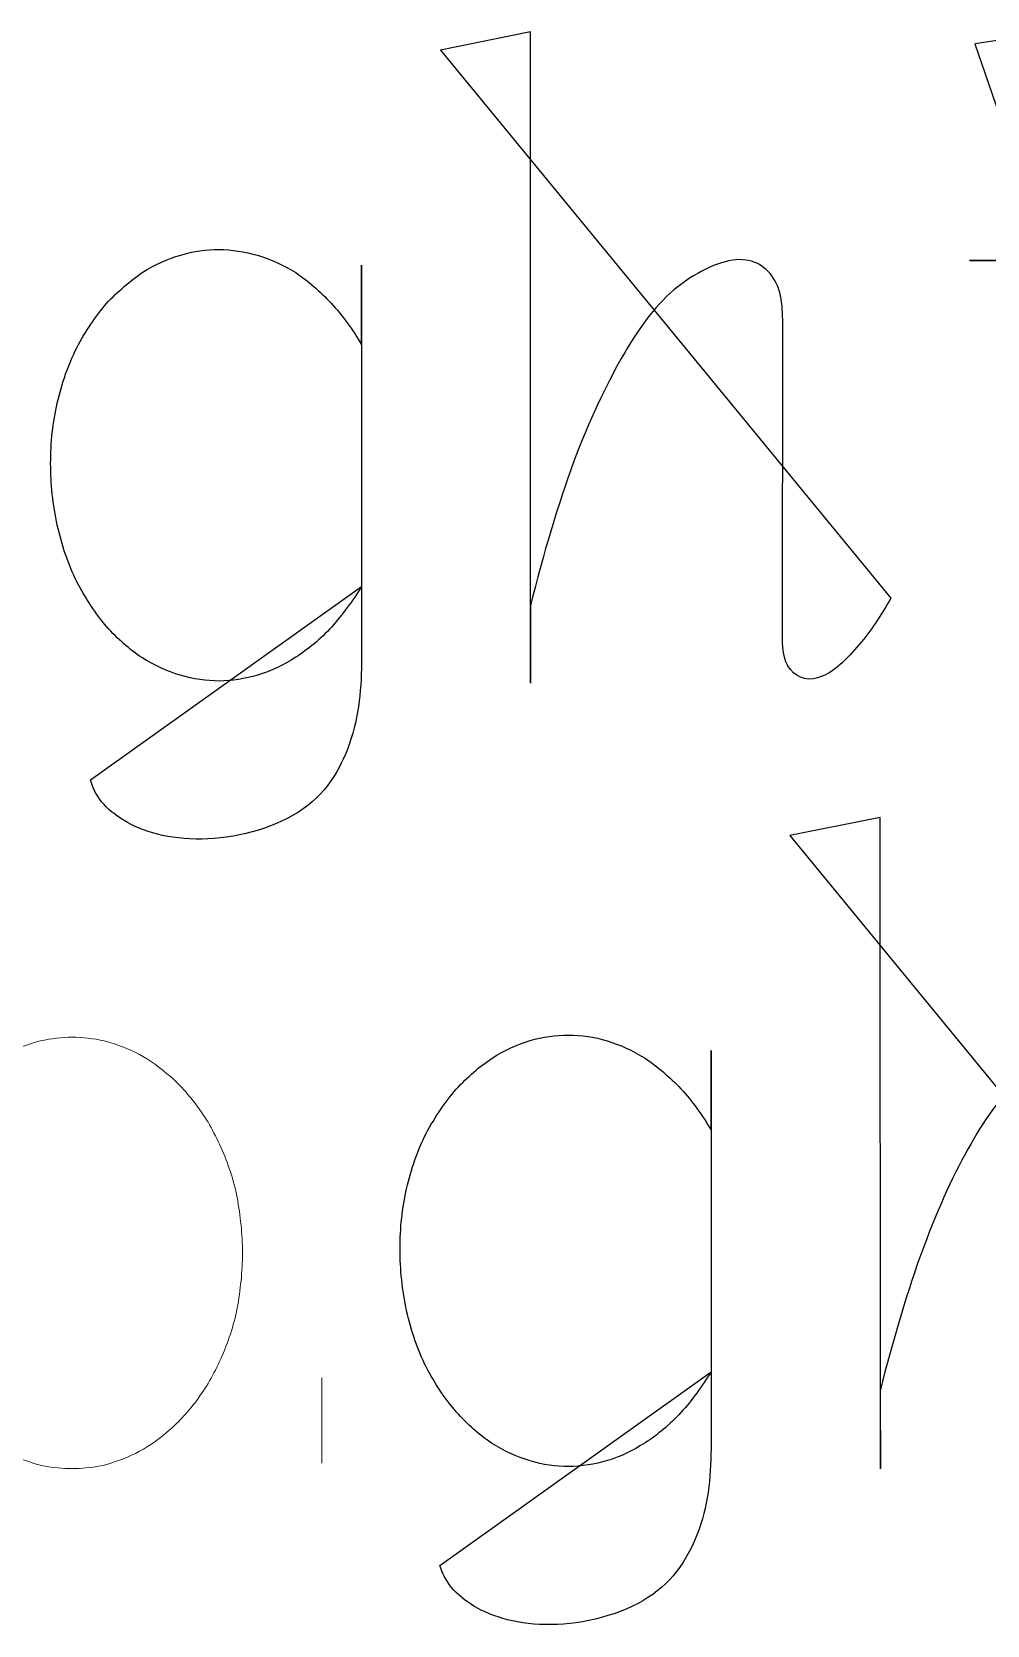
# Model space of a CAD drawing. Header units: centimetres. Extents: x -10 to 10, y -7.3 to 7.3.
# Drawn here: x -8.915 to -8.503, y 5.913 to 6.599 of the extents above; entities that cross this region are included whole.
import ezdxf

# ---------------------------------------------------------------- set-up
doc = ezdxf.new("R2010")
doc.units = ezdxf.units.CM
doc.header["$MEASUREMENT"] = 0
doc.layers.add('Layer 1', color=7, linetype='Continuous')

msp = doc.modelspace()

# ---------------------------------------------------------------- linework, layer by layer
at = {"layer": 'Layer 1', "color": 7}
for points, knots in [([(-8.73872, 6.59074), (-8.73872, 6.59074), (-8.69985, 6.59855), (-8.69985, 6.59855), (-8.69985, 6.59855), (-8.69985, 6.59855), (-8.69985, 6.31814), (-8.69985, 6.31814), (-8.69985, 6.31814), (-8.69985, 6.31814), (-8.69985, 6.35166), (-8.69985, 6.35166), (-8.69985, 6.35166), (-8.69453, 6.37375), (-8.68784, 6.39548), (-8.68138, 6.41339), (-8.68138, 6.41339), (-8.67453, 6.43149), (-8.66765, 6.44596), (-8.6608, 6.45797), (-8.6608, 6.45797), (-8.65376, 6.47035), (-8.6467, 6.48006), (-8.63813, 6.4875), (-8.63813, 6.4875), (-8.62937, 6.49472), (-8.61927, 6.4997), (-8.61146, 6.50046), (-8.61146, 6.50046), (-8.60347, 6.50102), (-8.59812, 6.49742), (-8.5945, 6.49131), (-8.5945, 6.49131), (-8.59106, 6.48522), (-8.59125, 6.47665), (-8.59125, 6.46864), (-8.59125, 6.46864), (-8.59125, 6.46864), (-8.59144, 6.34005), (-8.59144, 6.34005), (-8.59144, 6.34005), (-8.59144, 6.33433), (-8.59125, 6.32804), (-8.588, 6.32404), (-8.588, 6.32404), (-8.58477, 6.32023), (-8.57961, 6.3187), (-8.57429, 6.32118), (-8.57429, 6.32118), (-8.56857, 6.32327), (-8.56246, 6.32994), (-8.55733, 6.33605), (-8.55733, 6.33605), (-8.55238, 6.34214), (-8.54839, 6.34825), (-8.54476, 6.35473), (-8.54476, 6.35473), (-8.54476, 6.35473), (-8.73872, 6.59074), (-8.73872, 6.59074)], [0, 0, 0, 0, 0.0625, 0.0625, 0.0625, 0.0625, 0.125, 0.125, 0.125, 0.125, 0.1875, 0.1875, 0.1875, 0.1875, 0.25, 0.25, 0.25, 0.25, 0.3125, 0.3125, 0.3125, 0.3125, 0.375, 0.375, 0.375, 0.375, 0.4375, 0.4375, 0.4375, 0.4375, 0.5, 0.5, 0.5, 0.5, 0.5625, 0.5625, 0.5625, 0.5625, 0.625, 0.625, 0.625, 0.625, 0.6875, 0.6875, 0.6875, 0.6875, 0.75, 0.75, 0.75, 0.75, 0.8125, 0.8125, 0.8125, 0.8125, 0.875, 0.875, 0.875, 0.875, 1, 1, 1, 1]), ([(-8.50859, 6.59342), (-8.50859, 6.59342), (-8.47734, 6.598), (-8.47734, 6.598), (-8.47734, 6.598), (-8.47734, 6.598), (-8.47734, 6.50008), (-8.47734, 6.50008), (-8.47734, 6.50008), (-8.47734, 6.50008), (-8.44152, 6.50007), (-8.44152, 6.50007), (-8.44152, 6.50007), (-8.44152, 6.50007), (-8.51087, 6.50007), (-8.51087, 6.50007), (-8.51087, 6.50007), (-8.51087, 6.50007), (-8.47734, 6.50007), (-8.47734, 6.50007), (-8.47734, 6.50007), (-8.47734, 6.50007), (-8.47734, 6.32825), (-8.47734, 6.32825), (-8.47734, 6.32825), (-8.47734, 6.32444), (-8.47581, 6.32063), (-8.47258, 6.31833), (-8.47258, 6.31833), (-8.46935, 6.31584), (-8.46477, 6.31547), (-8.45848, 6.31796), (-8.45848, 6.31796), (-8.45239, 6.32024), (-8.44477, 6.32539), (-8.43848, 6.33148), (-8.43848, 6.33148), (-8.43258, 6.33778), (-8.42819, 6.345), (-8.42552, 6.35281), (-8.42552, 6.35281), (-8.42552, 6.35281), (-8.50859, 6.59342), (-8.50859, 6.59342)], [0, 0, 0, 0, 0.083333, 0.083333, 0.083333, 0.083333, 0.166667, 0.166667, 0.166667, 0.166667, 0.25, 0.25, 0.25, 0.25, 0.333333, 0.333333, 0.333333, 0.333333, 0.416667, 0.416667, 0.416667, 0.416667, 0.5, 0.5, 0.5, 0.5, 0.583333, 0.583333, 0.583333, 0.583333, 0.666667, 0.666667, 0.666667, 0.666667, 0.75, 0.75, 0.75, 0.75, 0.833333, 0.833333, 0.833333, 0.833333, 1, 1, 1, 1]), ([(-8.73872, 6.59074), (-8.73872, 6.59074), (-8.73872, 6.59074), (-8.73872, 6.59074), (-8.73872, 6.59074), (-8.73872, 6.59074), (-8.73872, 6.59074), (-8.73872, 6.59074)], [0, 0, 0, 0, 0.333333, 0.333333, 0.333333, 0.333333, 1, 1, 1, 1]), ([(-8.50859, 6.59342), (-8.50859, 6.59342), (-8.50859, 6.59342), (-8.50859, 6.59342), (-8.50859, 6.59342), (-8.50859, 6.59342), (-8.50859, 6.59342), (-8.50859, 6.59342)], [0, 0, 0, 0, 0.333333, 0.333333, 0.333333, 0.333333, 1, 1, 1, 1]), ([(-8.8894, 6.27663), (-8.88749, 6.26959), (-8.88292, 6.26388), (-8.87493, 6.25911), (-8.87493, 6.25911), (-8.86712, 6.25416), (-8.85551, 6.25091), (-8.84141, 6.25112), (-8.84141, 6.25112), (-8.8277, 6.25131), (-8.81133, 6.2553), (-8.79987, 6.26274), (-8.79987, 6.26274), (-8.78844, 6.26978), (-8.78196, 6.28065), (-8.77778, 6.29227), (-8.77778, 6.29227), (-8.77378, 6.30389), (-8.77265, 6.31666), (-8.77265, 6.32923), (-8.77265, 6.32923), (-8.77265, 6.32923), (-8.77264, 6.49817), (-8.77264, 6.49817), (-8.77264, 6.49817), (-8.77264, 6.49817), (-8.77264, 6.46388), (-8.77264, 6.46388), (-8.77264, 6.46388), (-8.77645, 6.47036), (-8.78084, 6.47645), (-8.78579, 6.48179), (-8.78579, 6.48179), (-8.79055, 6.48692), (-8.79569, 6.49132), (-8.80103, 6.49494), (-8.80103, 6.49494), (-8.80637, 6.49817), (-8.81188, 6.50084), (-8.81741, 6.50237), (-8.81741, 6.50237), (-8.82294, 6.5039), (-8.82865, 6.50486), (-8.83397, 6.50486), (-8.83397, 6.50486), (-8.84503, 6.50486), (-8.85606, 6.50182), (-8.86712, 6.49496), (-8.86712, 6.49496), (-8.87225, 6.49134), (-8.87741, 6.48697), (-8.88255, 6.48162), (-8.88255, 6.48162), (-8.88713, 6.47609), (-8.89152, 6.46982), (-8.8953, 6.46257), (-8.8953, 6.46257), (-8.89892, 6.45535), (-8.90178, 6.44733), (-8.90369, 6.43876), (-8.90369, 6.43876), (-8.9056, 6.43056), (-8.90655, 6.4218), (-8.90655, 6.41286), (-8.90655, 6.41286), (-8.90655, 6.4041), (-8.9056, 6.39495), (-8.90369, 6.38619), (-8.90369, 6.38619), (-8.90178, 6.37762), (-8.89893, 6.36942), (-8.8953, 6.3618), (-8.8953, 6.3618), (-8.89149, 6.35476), (-8.8871, 6.34809), (-8.88255, 6.34256), (-8.88255, 6.34256), (-8.8776, 6.33722), (-8.87244, 6.33264), (-8.86731, 6.32922), (-8.86731, 6.32922), (-8.86178, 6.32581), (-8.85628, 6.32332), (-8.85075, 6.3216), (-8.85075, 6.3216), (-8.84503, 6.32007), (-8.83951, 6.31911), (-8.83398, 6.31911), (-8.83398, 6.31911), (-8.82295, 6.3193), (-8.8117, 6.32234), (-8.80101, 6.3294), (-8.80101, 6.3294), (-8.79567, 6.33263), (-8.79035, 6.33721), (-8.78558, 6.34236), (-8.78558, 6.34236), (-8.781, 6.3477), (-8.77645, 6.3536), (-8.77262, 6.35988), (-8.77262, 6.35988), (-8.77262, 6.35988), (-8.8894, 6.27663), (-8.8894, 6.27663)], [0, 0, 0, 0, 0.037037, 0.037037, 0.037037, 0.037037, 0.074074, 0.074074, 0.074074, 0.074074, 0.111111, 0.111111, 0.111111, 0.111111, 0.148148, 0.148148, 0.148148, 0.148148, 0.185185, 0.185185, 0.185185, 0.185185, 0.222222, 0.222222, 0.222222, 0.222222, 0.259259, 0.259259, 0.259259, 0.259259, 0.296296, 0.296296, 0.296296, 0.296296, 0.333333, 0.333333, 0.333333, 0.333333, 0.37037, 0.37037, 0.37037, 0.37037, 0.407407, 0.407407, 0.407407, 0.407407, 0.444444, 0.444444, 0.444444, 0.444444, 0.481481, 0.481481, 0.481481, 0.481481, 0.518519, 0.518519, 0.518519, 0.518519, 0.555556, 0.555556, 0.555556, 0.555556, 0.592593, 0.592593, 0.592593, 0.592593, 0.62963, 0.62963, 0.62963, 0.62963, 0.666667, 0.666667, 0.666667, 0.666667, 0.703704, 0.703704, 0.703704, 0.703704, 0.740741, 0.740741, 0.740741, 0.740741, 0.777778, 0.777778, 0.777778, 0.777778, 0.814815, 0.814815, 0.814815, 0.814815, 0.851852, 0.851852, 0.851852, 0.851852, 0.888889, 0.888889, 0.888889, 0.888889, 0.925926, 0.925926, 0.925926, 0.925926, 1, 1, 1, 1]), ([(-8.8894, 6.27663), (-8.8894, 6.27663), (-8.8894, 6.27663), (-8.8894, 6.27663), (-8.8894, 6.27663), (-8.8894, 6.27663), (-8.8894, 6.27663), (-8.8894, 6.27663)], [0, 0, 0, 0, 0.333333, 0.333333, 0.333333, 0.333333, 1, 1, 1, 1]), ([(-8.58823, 6.25261), (-8.58823, 6.25261), (-8.54936, 6.26042), (-8.54936, 6.26042), (-8.54936, 6.26042), (-8.54936, 6.26042), (-8.54917, 5.98001), (-8.54917, 5.98001), (-8.54917, 5.98001), (-8.54917, 5.98001), (-8.54936, 6.01353), (-8.54936, 6.01353), (-8.54936, 6.01353), (-8.54383, 6.03544), (-8.53735, 6.05735), (-8.53068, 6.07526), (-8.53068, 6.07526), (-8.52401, 6.09336), (-8.51716, 6.10783), (-8.51031, 6.11984), (-8.51031, 6.11984), (-8.50325, 6.13222), (-8.49621, 6.14193), (-8.48764, 6.14937), (-8.48764, 6.14937), (-8.47907, 6.15662), (-8.46878, 6.16157), (-8.46097, 6.16212), (-8.46097, 6.16212), (-8.45298, 6.16289), (-8.44745, 6.15926), (-8.44382, 6.15318), (-8.44382, 6.15318), (-8.44078, 6.14688), (-8.44078, 6.13852), (-8.44096, 6.13051), (-8.44096, 6.13051), (-8.44096, 6.13051), (-8.44096, 6.00192), (-8.44096, 6.00192), (-8.44096, 6.00192), (-8.44096, 5.9962), (-8.44096, 5.98991), (-8.43752, 5.98591), (-8.43752, 5.98591), (-8.43429, 5.9821), (-8.42932, 5.98059), (-8.4236, 5.98305), (-8.4236, 5.98305), (-8.41807, 5.98533), (-8.41198, 5.99181), (-8.40683, 5.99792), (-8.40683, 5.99792), (-8.40168, 6.00403), (-8.39768, 6.01012), (-8.39426, 6.0166), (-8.39426, 6.0166), (-8.39426, 6.0166), (-8.58823, 6.25261), (-8.58823, 6.25261)], [0, 0, 0, 0, 0.0625, 0.0625, 0.0625, 0.0625, 0.125, 0.125, 0.125, 0.125, 0.1875, 0.1875, 0.1875, 0.1875, 0.25, 0.25, 0.25, 0.25, 0.3125, 0.3125, 0.3125, 0.3125, 0.375, 0.375, 0.375, 0.375, 0.4375, 0.4375, 0.4375, 0.4375, 0.5, 0.5, 0.5, 0.5, 0.5625, 0.5625, 0.5625, 0.5625, 0.625, 0.625, 0.625, 0.625, 0.6875, 0.6875, 0.6875, 0.6875, 0.75, 0.75, 0.75, 0.75, 0.8125, 0.8125, 0.8125, 0.8125, 0.875, 0.875, 0.875, 0.875, 1, 1, 1, 1]), ([(-8.58823, 6.25261), (-8.58823, 6.25261), (-8.58823, 6.25261), (-8.58823, 6.25261), (-8.58823, 6.25261), (-8.58823, 6.25261), (-8.58823, 6.25261), (-8.58823, 6.25261)], [0, 0, 0, 0, 0.333333, 0.333333, 0.333333, 0.333333, 1, 1, 1, 1]), ([(-8.73891, 5.93849), (-8.737, 5.93164), (-8.73224, 5.92574), (-8.72425, 5.92095), (-8.72425, 5.92095), (-8.71626, 5.91619), (-8.70483, 5.91275), (-8.69091, 5.91296), (-8.69091, 5.91296), (-8.6772, 5.91315), (-8.66083, 5.91714), (-8.64937, 5.92458), (-8.64937, 5.92458), (-8.63794, 5.9318), (-8.63146, 5.94249), (-8.62728, 5.95411), (-8.62728, 5.95411), (-8.6231, 5.96573), (-8.62215, 5.9785), (-8.62215, 5.99107), (-8.62215, 5.99107), (-8.62215, 5.99107), (-8.62215, 6.16003), (-8.62215, 6.16003), (-8.62215, 6.16003), (-8.62215, 6.16003), (-8.62215, 6.12574), (-8.62215, 6.12574), (-8.62215, 6.12574), (-8.62577, 6.13222), (-8.63035, 6.13831), (-8.63511, 6.14365), (-8.63511, 6.14365), (-8.64006, 6.14878), (-8.64522, 6.15318), (-8.65054, 6.1568), (-8.65054, 6.1568), (-8.65607, 6.16003), (-8.66139, 6.1627), (-8.66692, 6.16423), (-8.66692, 6.16423), (-8.67245, 6.16595), (-8.67798, 6.16672), (-8.68348, 6.16672), (-8.68348, 6.16672), (-8.69454, 6.16672), (-8.70578, 6.16368), (-8.71645, 6.15682), (-8.71645, 6.15682), (-8.72179, 6.1532), (-8.72693, 6.14883), (-8.73188, 6.14348), (-8.73188, 6.14348), (-8.73664, 6.13795), (-8.74101, 6.13147), (-8.74484, 6.12443), (-8.74484, 6.12443), (-8.74846, 6.11718), (-8.75132, 6.10919), (-8.75323, 6.10062), (-8.75323, 6.10062), (-8.75514, 6.09242), (-8.75609, 6.08366), (-8.75609, 6.07472), (-8.75609, 6.07472), (-8.75609, 6.06596), (-8.75514, 6.05681), (-8.75323, 6.04805), (-8.75323, 6.04805), (-8.75132, 6.03929), (-8.74847, 6.03128), (-8.74484, 6.02387), (-8.74484, 6.02387), (-8.74103, 6.01662), (-8.73664, 6.00995), (-8.73188, 6.00463), (-8.73188, 6.00463), (-8.72693, 5.9991), (-8.72196, 5.99452), (-8.71664, 5.99111), (-8.71664, 5.99111), (-8.7113, 5.98767), (-8.70598, 5.98521), (-8.70008, 5.98349), (-8.70008, 5.98349), (-8.69455, 5.98177), (-8.68902, 5.981), (-8.68352, 5.981), (-8.68352, 5.981), (-8.67228, 5.98119), (-8.66103, 5.98425), (-8.65055, 5.99129), (-8.65055, 5.99129), (-8.64521, 5.99452), (-8.63989, 5.9991), (-8.63512, 6.00425), (-8.63512, 6.00425), (-8.63036, 6.00959), (-8.62599, 6.01549), (-8.62216, 6.02179), (-8.62216, 6.02179), (-8.62216, 6.02179), (-8.73891, 5.93849), (-8.73891, 5.93849)], [0, 0, 0, 0, 0.037037, 0.037037, 0.037037, 0.037037, 0.074074, 0.074074, 0.074074, 0.074074, 0.111111, 0.111111, 0.111111, 0.111111, 0.148148, 0.148148, 0.148148, 0.148148, 0.185185, 0.185185, 0.185185, 0.185185, 0.222222, 0.222222, 0.222222, 0.222222, 0.259259, 0.259259, 0.259259, 0.259259, 0.296296, 0.296296, 0.296296, 0.296296, 0.333333, 0.333333, 0.333333, 0.333333, 0.37037, 0.37037, 0.37037, 0.37037, 0.407407, 0.407407, 0.407407, 0.407407, 0.444444, 0.444444, 0.444444, 0.444444, 0.481481, 0.481481, 0.481481, 0.481481, 0.518519, 0.518519, 0.518519, 0.518519, 0.555556, 0.555556, 0.555556, 0.555556, 0.592593, 0.592593, 0.592593, 0.592593, 0.62963, 0.62963, 0.62963, 0.62963, 0.666667, 0.666667, 0.666667, 0.666667, 0.703704, 0.703704, 0.703704, 0.703704, 0.740741, 0.740741, 0.740741, 0.740741, 0.777778, 0.777778, 0.777778, 0.777778, 0.814815, 0.814815, 0.814815, 0.814815, 0.851852, 0.851852, 0.851852, 0.851852, 0.888889, 0.888889, 0.888889, 0.888889, 0.925926, 0.925926, 0.925926, 0.925926, 1, 1, 1, 1]), ([(-8.73891, 5.93849), (-8.73891, 5.93849), (-8.73891, 5.93849), (-8.73891, 5.93849), (-8.73891, 5.93849), (-8.73891, 5.93849), (-8.73891, 5.93849), (-8.73891, 5.93849)], [0, 0, 0, 0, 0.333333, 0.333333, 0.333333, 0.333333, 1, 1, 1, 1])]:
    msp.add_open_spline(points, degree=3, knots=knots, dxfattribs=at)
at = {"layer": 'Layer 1', "lineweight": 0}
for points, knots in [([(-8.73872, 6.59074), (-8.73872, 6.59074), (-8.69985, 6.59855), (-8.69985, 6.59855), (-8.69985, 6.59855), (-8.69985, 6.59855), (-8.69985, 6.31814), (-8.69985, 6.31814), (-8.69985, 6.31814), (-8.69985, 6.31814), (-8.69985, 6.35166), (-8.69985, 6.35166), (-8.69985, 6.35166), (-8.69453, 6.37375), (-8.68784, 6.39548), (-8.68138, 6.41339), (-8.68138, 6.41339), (-8.67453, 6.43149), (-8.66765, 6.44596), (-8.6608, 6.45797), (-8.6608, 6.45797), (-8.65376, 6.47035), (-8.6467, 6.48006), (-8.63813, 6.4875), (-8.63813, 6.4875), (-8.62937, 6.49472), (-8.61927, 6.4997), (-8.61146, 6.50046), (-8.61146, 6.50046), (-8.60347, 6.50102), (-8.59812, 6.49742), (-8.5945, 6.49131), (-8.5945, 6.49131), (-8.59106, 6.48522), (-8.59125, 6.47665), (-8.59125, 6.46864), (-8.59125, 6.46864), (-8.59125, 6.46864), (-8.59144, 6.34005), (-8.59144, 6.34005), (-8.59144, 6.34005), (-8.59144, 6.33433), (-8.59125, 6.32804), (-8.588, 6.32404), (-8.588, 6.32404), (-8.58477, 6.32023), (-8.57961, 6.3187), (-8.57429, 6.32118), (-8.57429, 6.32118), (-8.56857, 6.32327), (-8.56246, 6.32994), (-8.55733, 6.33605), (-8.55733, 6.33605), (-8.55238, 6.34214), (-8.54839, 6.34825), (-8.54476, 6.35473)], [0, 0, 0, 0, 0.066667, 0.066667, 0.066667, 0.066667, 0.133333, 0.133333, 0.133333, 0.133333, 0.2, 0.2, 0.2, 0.2, 0.266667, 0.266667, 0.266667, 0.266667, 0.333333, 0.333333, 0.333333, 0.333333, 0.4, 0.4, 0.4, 0.4, 0.466667, 0.466667, 0.466667, 0.466667, 0.533333, 0.533333, 0.533333, 0.533333, 0.6, 0.6, 0.6, 0.6, 0.666667, 0.666667, 0.666667, 0.666667, 0.733333, 0.733333, 0.733333, 0.733333, 0.8, 0.8, 0.8, 0.8, 0.866667, 0.866667, 0.866667, 0.866667, 1, 1, 1, 1]), ([(-8.50859, 6.59342), (-8.50859, 6.59342), (-8.47734, 6.598), (-8.47734, 6.598), (-8.47734, 6.598), (-8.47734, 6.598), (-8.47734, 6.50008), (-8.47734, 6.50008), (-8.47734, 6.50008), (-8.47734, 6.50008), (-8.44152, 6.50007), (-8.44152, 6.50007), (-8.44152, 6.50007), (-8.44152, 6.50007), (-8.51087, 6.50007), (-8.51087, 6.50007), (-8.51087, 6.50007), (-8.51087, 6.50007), (-8.47734, 6.50007), (-8.47734, 6.50007), (-8.47734, 6.50007), (-8.47734, 6.50007), (-8.47734, 6.32825), (-8.47734, 6.32825), (-8.47734, 6.32825), (-8.47734, 6.32444), (-8.47581, 6.32063), (-8.47258, 6.31833), (-8.47258, 6.31833), (-8.46935, 6.31584), (-8.46477, 6.31547), (-8.45848, 6.31796), (-8.45848, 6.31796), (-8.45239, 6.32024), (-8.44477, 6.32539), (-8.43848, 6.33148), (-8.43848, 6.33148), (-8.43258, 6.33778), (-8.42819, 6.345), (-8.42552, 6.35281)], [0, 0, 0, 0, 0.090909, 0.090909, 0.090909, 0.090909, 0.181818, 0.181818, 0.181818, 0.181818, 0.272727, 0.272727, 0.272727, 0.272727, 0.363636, 0.363636, 0.363636, 0.363636, 0.454545, 0.454545, 0.454545, 0.454545, 0.545455, 0.545455, 0.545455, 0.545455, 0.636364, 0.636364, 0.636364, 0.636364, 0.727273, 0.727273, 0.727273, 0.727273, 0.818182, 0.818182, 0.818182, 0.818182, 1, 1, 1, 1]), ([(-8.73872, 6.59074), (-8.73872, 6.59074), (-8.73872, 6.59074), (-8.73872, 6.59074), (-8.73872, 6.59074), (-8.73872, 6.59074), (-8.73872, 6.59074), (-8.73872, 6.59074)], [0, 0, 0, 0, 0.333333, 0.333333, 0.333333, 0.333333, 1, 1, 1, 1]), ([(-8.50859, 6.59342), (-8.50859, 6.59342), (-8.50859, 6.59342), (-8.50859, 6.59342), (-8.50859, 6.59342), (-8.50859, 6.59342), (-8.50859, 6.59342), (-8.50859, 6.59342)], [0, 0, 0, 0, 0.333333, 0.333333, 0.333333, 0.333333, 1, 1, 1, 1]), ([(-8.8894, 6.27663), (-8.88749, 6.26959), (-8.88292, 6.26388), (-8.87493, 6.25911), (-8.87493, 6.25911), (-8.86712, 6.25416), (-8.85551, 6.25091), (-8.84141, 6.25112), (-8.84141, 6.25112), (-8.8277, 6.25131), (-8.81133, 6.2553), (-8.79987, 6.26274), (-8.79987, 6.26274), (-8.78844, 6.26978), (-8.78196, 6.28065), (-8.77778, 6.29227), (-8.77778, 6.29227), (-8.77378, 6.30389), (-8.77265, 6.31666), (-8.77265, 6.32923), (-8.77265, 6.32923), (-8.77265, 6.32923), (-8.77264, 6.49817), (-8.77264, 6.49817), (-8.77264, 6.49817), (-8.77264, 6.49817), (-8.77264, 6.46388), (-8.77264, 6.46388), (-8.77264, 6.46388), (-8.77645, 6.47036), (-8.78084, 6.47645), (-8.78579, 6.48179), (-8.78579, 6.48179), (-8.79055, 6.48692), (-8.79569, 6.49132), (-8.80103, 6.49494), (-8.80103, 6.49494), (-8.80637, 6.49817), (-8.81188, 6.50084), (-8.81741, 6.50237), (-8.81741, 6.50237), (-8.82294, 6.5039), (-8.82865, 6.50486), (-8.83397, 6.50486), (-8.83397, 6.50486), (-8.84503, 6.50486), (-8.85606, 6.50182), (-8.86712, 6.49496), (-8.86712, 6.49496), (-8.87225, 6.49134), (-8.87741, 6.48697), (-8.88255, 6.48162), (-8.88255, 6.48162), (-8.88713, 6.47609), (-8.89152, 6.46982), (-8.8953, 6.46257), (-8.8953, 6.46257), (-8.89892, 6.45535), (-8.90178, 6.44733), (-8.90369, 6.43876), (-8.90369, 6.43876), (-8.9056, 6.43056), (-8.90655, 6.4218), (-8.90655, 6.41286), (-8.90655, 6.41286), (-8.90655, 6.4041), (-8.9056, 6.39495), (-8.90369, 6.38619), (-8.90369, 6.38619), (-8.90178, 6.37762), (-8.89893, 6.36942), (-8.8953, 6.3618), (-8.8953, 6.3618), (-8.89149, 6.35476), (-8.8871, 6.34809), (-8.88255, 6.34256), (-8.88255, 6.34256), (-8.8776, 6.33722), (-8.87244, 6.33264), (-8.86731, 6.32922), (-8.86731, 6.32922), (-8.86178, 6.32581), (-8.85628, 6.32332), (-8.85075, 6.3216), (-8.85075, 6.3216), (-8.84503, 6.32007), (-8.83951, 6.31911), (-8.83398, 6.31911), (-8.83398, 6.31911), (-8.82295, 6.3193), (-8.8117, 6.32234), (-8.80101, 6.3294), (-8.80101, 6.3294), (-8.79567, 6.33263), (-8.79035, 6.33721), (-8.78558, 6.34236), (-8.78558, 6.34236), (-8.781, 6.3477), (-8.77645, 6.3536), (-8.77262, 6.35988)], [0, 0, 0, 0, 0.038462, 0.038462, 0.038462, 0.038462, 0.076923, 0.076923, 0.076923, 0.076923, 0.115385, 0.115385, 0.115385, 0.115385, 0.153846, 0.153846, 0.153846, 0.153846, 0.192308, 0.192308, 0.192308, 0.192308, 0.230769, 0.230769, 0.230769, 0.230769, 0.269231, 0.269231, 0.269231, 0.269231, 0.307692, 0.307692, 0.307692, 0.307692, 0.346154, 0.346154, 0.346154, 0.346154, 0.384615, 0.384615, 0.384615, 0.384615, 0.423077, 0.423077, 0.423077, 0.423077, 0.461538, 0.461538, 0.461538, 0.461538, 0.5, 0.5, 0.5, 0.5, 0.538462, 0.538462, 0.538462, 0.538462, 0.576923, 0.576923, 0.576923, 0.576923, 0.615385, 0.615385, 0.615385, 0.615385, 0.653846, 0.653846, 0.653846, 0.653846, 0.692308, 0.692308, 0.692308, 0.692308, 0.730769, 0.730769, 0.730769, 0.730769, 0.769231, 0.769231, 0.769231, 0.769231, 0.807692, 0.807692, 0.807692, 0.807692, 0.846154, 0.846154, 0.846154, 0.846154, 0.884615, 0.884615, 0.884615, 0.884615, 0.923077, 0.923077, 0.923077, 0.923077, 1, 1, 1, 1]), ([(-8.8894, 6.27663), (-8.8894, 6.27663), (-8.8894, 6.27663), (-8.8894, 6.27663), (-8.8894, 6.27663), (-8.8894, 6.27663), (-8.8894, 6.27663), (-8.8894, 6.27663)], [0, 0, 0, 0, 0.333333, 0.333333, 0.333333, 0.333333, 1, 1, 1, 1]), ([(-8.58823, 6.25261), (-8.58823, 6.25261), (-8.54936, 6.26042), (-8.54936, 6.26042), (-8.54936, 6.26042), (-8.54936, 6.26042), (-8.54917, 5.98001), (-8.54917, 5.98001), (-8.54917, 5.98001), (-8.54917, 5.98001), (-8.54936, 6.01353), (-8.54936, 6.01353), (-8.54936, 6.01353), (-8.54383, 6.03544), (-8.53735, 6.05735), (-8.53068, 6.07526), (-8.53068, 6.07526), (-8.52401, 6.09336), (-8.51716, 6.10783), (-8.51031, 6.11984), (-8.51031, 6.11984), (-8.50325, 6.13222), (-8.49621, 6.14193), (-8.48764, 6.14937), (-8.48764, 6.14937), (-8.47907, 6.15662), (-8.46878, 6.16157), (-8.46097, 6.16212), (-8.46097, 6.16212), (-8.45298, 6.16289), (-8.44745, 6.15926), (-8.44382, 6.15318), (-8.44382, 6.15318), (-8.44078, 6.14688), (-8.44078, 6.13852), (-8.44096, 6.13051), (-8.44096, 6.13051), (-8.44096, 6.13051), (-8.44096, 6.00192), (-8.44096, 6.00192), (-8.44096, 6.00192), (-8.44096, 5.9962), (-8.44096, 5.98991), (-8.43752, 5.98591), (-8.43752, 5.98591), (-8.43429, 5.9821), (-8.42932, 5.98059), (-8.4236, 5.98305), (-8.4236, 5.98305), (-8.41807, 5.98533), (-8.41198, 5.99181), (-8.40683, 5.99792), (-8.40683, 5.99792), (-8.40168, 6.00403), (-8.39768, 6.01012), (-8.39426, 6.0166)], [0, 0, 0, 0, 0.066667, 0.066667, 0.066667, 0.066667, 0.133333, 0.133333, 0.133333, 0.133333, 0.2, 0.2, 0.2, 0.2, 0.266667, 0.266667, 0.266667, 0.266667, 0.333333, 0.333333, 0.333333, 0.333333, 0.4, 0.4, 0.4, 0.4, 0.466667, 0.466667, 0.466667, 0.466667, 0.533333, 0.533333, 0.533333, 0.533333, 0.6, 0.6, 0.6, 0.6, 0.666667, 0.666667, 0.666667, 0.666667, 0.733333, 0.733333, 0.733333, 0.733333, 0.8, 0.8, 0.8, 0.8, 0.866667, 0.866667, 0.866667, 0.866667, 1, 1, 1, 1]), ([(-8.58823, 6.25261), (-8.58823, 6.25261), (-8.58823, 6.25261), (-8.58823, 6.25261), (-8.58823, 6.25261), (-8.58823, 6.25261), (-8.58823, 6.25261), (-8.58823, 6.25261)], [0, 0, 0, 0, 0.333333, 0.333333, 0.333333, 0.333333, 1, 1, 1, 1]), ([(-8.73891, 5.93849), (-8.737, 5.93164), (-8.73224, 5.92574), (-8.72425, 5.92095), (-8.72425, 5.92095), (-8.71626, 5.91619), (-8.70483, 5.91275), (-8.69091, 5.91296), (-8.69091, 5.91296), (-8.6772, 5.91315), (-8.66083, 5.91714), (-8.64937, 5.92458), (-8.64937, 5.92458), (-8.63794, 5.9318), (-8.63146, 5.94249), (-8.62728, 5.95411), (-8.62728, 5.95411), (-8.6231, 5.96573), (-8.62215, 5.9785), (-8.62215, 5.99107), (-8.62215, 5.99107), (-8.62215, 5.99107), (-8.62215, 6.16003), (-8.62215, 6.16003), (-8.62215, 6.16003), (-8.62215, 6.16003), (-8.62215, 6.12574), (-8.62215, 6.12574), (-8.62215, 6.12574), (-8.62577, 6.13222), (-8.63035, 6.13831), (-8.63511, 6.14365), (-8.63511, 6.14365), (-8.64006, 6.14878), (-8.64522, 6.15318), (-8.65054, 6.1568), (-8.65054, 6.1568), (-8.65607, 6.16003), (-8.66139, 6.1627), (-8.66692, 6.16423), (-8.66692, 6.16423), (-8.67245, 6.16595), (-8.67798, 6.16672), (-8.68348, 6.16672), (-8.68348, 6.16672), (-8.69454, 6.16672), (-8.70578, 6.16368), (-8.71645, 6.15682), (-8.71645, 6.15682), (-8.72179, 6.1532), (-8.72693, 6.14883), (-8.73188, 6.14348), (-8.73188, 6.14348), (-8.73664, 6.13795), (-8.74101, 6.13147), (-8.74484, 6.12443), (-8.74484, 6.12443), (-8.74846, 6.11718), (-8.75132, 6.10919), (-8.75323, 6.10062), (-8.75323, 6.10062), (-8.75514, 6.09242), (-8.75609, 6.08366), (-8.75609, 6.07472), (-8.75609, 6.07472), (-8.75609, 6.06596), (-8.75514, 6.05681), (-8.75323, 6.04805), (-8.75323, 6.04805), (-8.75132, 6.03929), (-8.74847, 6.03128), (-8.74484, 6.02387), (-8.74484, 6.02387), (-8.74103, 6.01662), (-8.73664, 6.00995), (-8.73188, 6.00463), (-8.73188, 6.00463), (-8.72693, 5.9991), (-8.72196, 5.99452), (-8.71664, 5.99111), (-8.71664, 5.99111), (-8.7113, 5.98767), (-8.70598, 5.98521), (-8.70008, 5.98349), (-8.70008, 5.98349), (-8.69455, 5.98177), (-8.68902, 5.981), (-8.68352, 5.981), (-8.68352, 5.981), (-8.67228, 5.98119), (-8.66103, 5.98425), (-8.65055, 5.99129), (-8.65055, 5.99129), (-8.64521, 5.99452), (-8.63989, 5.9991), (-8.63512, 6.00425), (-8.63512, 6.00425), (-8.63036, 6.00959), (-8.62599, 6.01549), (-8.62216, 6.02179)], [0, 0, 0, 0, 0.038462, 0.038462, 0.038462, 0.038462, 0.076923, 0.076923, 0.076923, 0.076923, 0.115385, 0.115385, 0.115385, 0.115385, 0.153846, 0.153846, 0.153846, 0.153846, 0.192308, 0.192308, 0.192308, 0.192308, 0.230769, 0.230769, 0.230769, 0.230769, 0.269231, 0.269231, 0.269231, 0.269231, 0.307692, 0.307692, 0.307692, 0.307692, 0.346154, 0.346154, 0.346154, 0.346154, 0.384615, 0.384615, 0.384615, 0.384615, 0.423077, 0.423077, 0.423077, 0.423077, 0.461538, 0.461538, 0.461538, 0.461538, 0.5, 0.5, 0.5, 0.5, 0.538462, 0.538462, 0.538462, 0.538462, 0.576923, 0.576923, 0.576923, 0.576923, 0.615385, 0.615385, 0.615385, 0.615385, 0.653846, 0.653846, 0.653846, 0.653846, 0.692308, 0.692308, 0.692308, 0.692308, 0.730769, 0.730769, 0.730769, 0.730769, 0.769231, 0.769231, 0.769231, 0.769231, 0.807692, 0.807692, 0.807692, 0.807692, 0.846154, 0.846154, 0.846154, 0.846154, 0.884615, 0.884615, 0.884615, 0.884615, 0.923077, 0.923077, 0.923077, 0.923077, 1, 1, 1, 1]), ([(-8.73891, 5.93849), (-8.73891, 5.93849), (-8.73891, 5.93849), (-8.73891, 5.93849), (-8.73891, 5.93849), (-8.73891, 5.93849), (-8.73891, 5.93849), (-8.73891, 5.93849)], [0, 0, 0, 0, 0.333333, 0.333333, 0.333333, 0.333333, 1, 1, 1, 1])]:
    msp.add_open_spline(points, degree=3, knots=knots, dxfattribs=at)
at = {"layer": 'Layer 1', "color": 7, "lineweight": 0}
for points, knots in [([(-8.89779, 5.98019), (-8.89779, 5.98019), (-8.89893, 5.98019), (-8.89893, 5.98019), (-8.89893, 5.98019), (-8.90293, 5.98019), (-8.90692, 5.98077), (-8.91113, 5.98154), (-8.91113, 5.98154), (-8.91552, 5.98286), (-8.92007, 5.9844), (-8.92486, 5.98667), (-8.92486, 5.98667), (-8.92925, 5.98895), (-8.9338, 5.99201), (-8.9382, 5.99582), (-8.9382, 5.99582), (-8.94259, 5.99944), (-8.94696, 6.00402), (-8.95095, 6.00934), (-8.95095, 6.00934), (-8.95495, 6.01468), (-8.95838, 6.02077), (-8.96143, 6.02744), (-8.96143, 6.02744), (-8.96429, 6.03429), (-8.96696, 6.04154), (-8.96828, 6.04916), (-8.96828, 6.04916), (-8.97, 6.05697), (-8.97077, 6.06498), (-8.97077, 6.07297), (-8.97077, 6.07297), (-8.97077, 6.08096), (-8.97, 6.08898), (-8.96828, 6.09678), (-8.96828, 6.09678), (-8.96693, 6.1044), (-8.96428, 6.11165), (-8.96143, 6.1185), (-8.96143, 6.1185), (-8.95839, 6.12517), (-8.95495, 6.13125), (-8.95095, 6.1366), (-8.95095, 6.1366), (-8.94695, 6.14192), (-8.94256, 6.1465), (-8.9382, 6.15012), (-8.9382, 6.15012), (-8.92944, 6.15774), (-8.9201, 6.16195), (-8.91095, 6.16422), (-8.91095, 6.16422), (-8.9018, 6.16631), (-8.89267, 6.16631), (-8.88351, 6.16422), (-8.88351, 6.16422), (-8.87912, 6.16308), (-8.87475, 6.16155), (-8.86999, 6.15927), (-8.86999, 6.15927), (-8.86541, 6.15699), (-8.86084, 6.15393), (-8.85647, 6.15012), (-8.85647, 6.15012), (-8.85189, 6.1465), (-8.8479, 6.14192), (-8.84372, 6.1366), (-8.84372, 6.1366), (-8.83972, 6.13126), (-8.83629, 6.12517), (-8.83324, 6.1185), (-8.83324, 6.1185), (-8.8302, 6.11165), (-8.82771, 6.1044), (-8.8262, 6.09678), (-8.8262, 6.09678), (-8.82488, 6.08897), (-8.82392, 6.08096), (-8.82392, 6.07297), (-8.82392, 6.07297), (-8.82392, 6.06498), (-8.82487, 6.05696), (-8.8262, 6.04916), (-8.8262, 6.04916), (-8.82773, 6.04154), (-8.8302, 6.03429), (-8.83324, 6.02744), (-8.83324, 6.02744), (-8.83628, 6.02077), (-8.83972, 6.01469), (-8.84372, 6.00934), (-8.84372, 6.00934), (-8.8479, 6.00402), (-8.85192, 5.99944), (-8.85647, 5.99582), (-8.85647, 5.99582), (-8.86086, 5.99201), (-8.86541, 5.98897), (-8.86999, 5.98667), (-8.86999, 5.98667), (-8.87475, 5.98439), (-8.87914, 5.98286), (-8.88351, 5.98154), (-8.88351, 5.98154), (-8.88769, 5.98077), (-8.89171, 5.98019), (-8.89571, 5.98019), (-8.89571, 5.98019), (-8.89571, 5.98019), (-8.89779, 5.98019), (-8.89779, 5.98019)], [0, 0, 0, 0, 0.034483, 0.034483, 0.034483, 0.034483, 0.068966, 0.068966, 0.068966, 0.068966, 0.103448, 0.103448, 0.103448, 0.103448, 0.137931, 0.137931, 0.137931, 0.137931, 0.172414, 0.172414, 0.172414, 0.172414, 0.206897, 0.206897, 0.206897, 0.206897, 0.241379, 0.241379, 0.241379, 0.241379, 0.275862, 0.275862, 0.275862, 0.275862, 0.310345, 0.310345, 0.310345, 0.310345, 0.344828, 0.344828, 0.344828, 0.344828, 0.37931, 0.37931, 0.37931, 0.37931, 0.413793, 0.413793, 0.413793, 0.413793, 0.448276, 0.448276, 0.448276, 0.448276, 0.482759, 0.482759, 0.482759, 0.482759, 0.517241, 0.517241, 0.517241, 0.517241, 0.551724, 0.551724, 0.551724, 0.551724, 0.586207, 0.586207, 0.586207, 0.586207, 0.62069, 0.62069, 0.62069, 0.62069, 0.655172, 0.655172, 0.655172, 0.655172, 0.689655, 0.689655, 0.689655, 0.689655, 0.724138, 0.724138, 0.724138, 0.724138, 0.758621, 0.758621, 0.758621, 0.758621, 0.793103, 0.793103, 0.793103, 0.793103, 0.827586, 0.827586, 0.827586, 0.827586, 0.862069, 0.862069, 0.862069, 0.862069, 0.896552, 0.896552, 0.896552, 0.896552, 0.931034, 0.931034, 0.931034, 0.931034, 1, 1, 1, 1]), ([(-8.78976, 6.01924), (-8.78976, 6.01924), (-8.78976, 5.98246), (-8.78976, 5.98246), (-8.78976, 5.98246), (-8.78976, 5.98246), (-8.78976, 6.01924), (-8.78976, 6.01924)], [0, 0, 0, 0, 0.333333, 0.333333, 0.333333, 0.333333, 1, 1, 1, 1])]:
    msp.add_open_spline(points, degree=3, knots=knots, dxfattribs=at)

doc.saveas('drawing.dxf')
